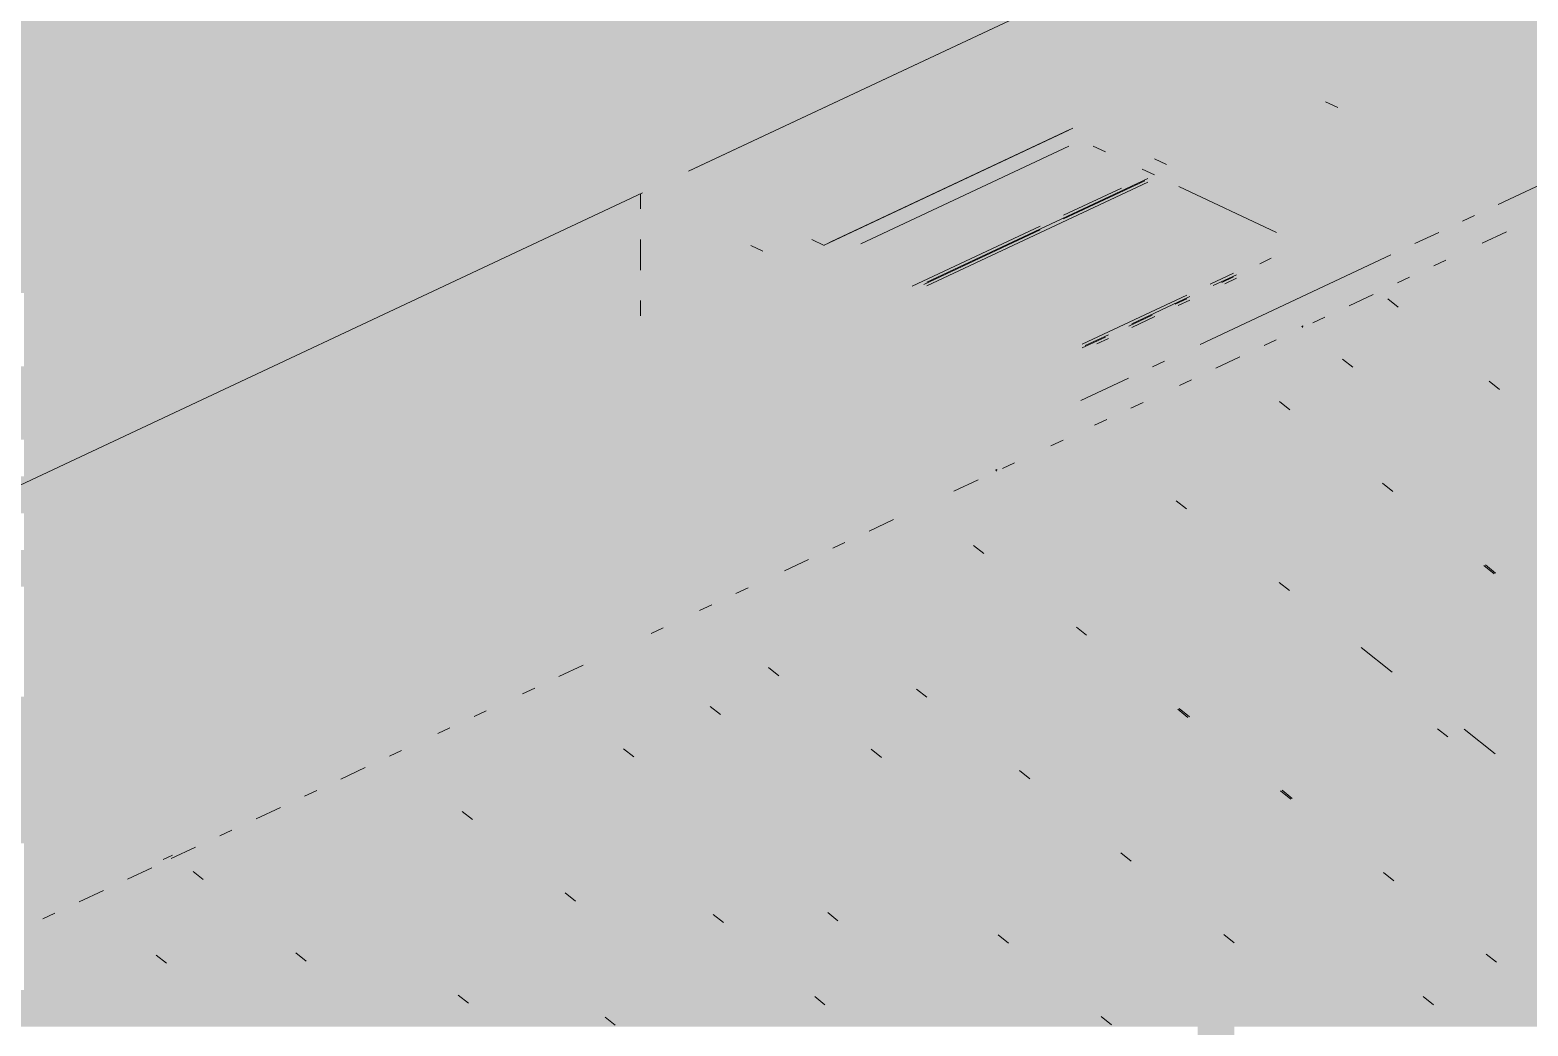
# Paper-space layout '03 3D Building and Roof' of a CAD drawing. Header units: millimetres. Extents: x 5 to 415, y 5 to 292.
# Drawn here: x 217.35 to 224.16, y 240.5 to 245.03 of the extents above; entities that cross this region are included whole.
import ezdxf

# ---------------------------------------------------------------- set-up
doc = ezdxf.new("R2010")
doc.units = ezdxf.units.MM
doc.layers.add('EXISTING', color=7, linetype='Continuous')
doc.layers.add('IMAGES', color=7, linetype='Continuous')

# ---------------------------------------------------------------- blocks, each defined once
blk = doc.blocks.new('SHEET_03')
at = {"layer": 'EXISTING', "color": 250, "lineweight": 9}
for p, q in [((220.3435, 244.3864), (222.0771, 245.2003)), ((220.3471, 244.3881), (222.0906, 245.2066)), ((223.2384, 244.702), (223.2939, 244.676)), ((220.9603, 244.0515), (222.0715, 244.5732)), ((222.0906, 244.5822), (220.9811, 244.0613)), ((222.0771, 244.5759), (220.9936, 244.0672)), ((222.0715, 244.5004), (221.127, 244.0569)), ((222.2382, 244.4743), (222.1827, 244.5004)), ((222.4605, 244.4428), (222.516, 244.4167)), ((221.4268, 243.8826), (222.4307, 244.3539)), ((221.4268, 243.8659), (222.4307, 244.3372)), ((222.0475, 244.1699), (222.4174, 244.3435)), ((222.4605, 244.37), (222.4049, 244.3961)), ((224.0232, 244.2358), (224.2941, 244.3629)), ((199.3714, 234.5406), (220.1357, 244.2889)), ((220.1268, 244.2847), (220.1268, 244.2153)), ((222.3117, 244.3105), (222.0475, 244.1865)), ((223.0161, 244.1091), (222.5716, 244.3178)), ((221.9418, 244.1369), (221.3606, 243.864)), ((223.8607, 244.1595), (223.9149, 244.1849)), ((220.1268, 244.0765), (220.1268, 243.9378)), ((220.9603, 244.0499), (220.9047, 244.076)), ((221.4135, 243.8722), (221.9418, 244.1202)), ((223.644, 244.0577), (223.7523, 244.1086)), ((223.9503, 244.0599), (224.0604, 244.1115)), ((220.6269, 244.0499), (220.6824, 244.0238)), ((222.6688, 243.5999), (223.5356, 244.0069)), ((222.939, 243.9664), (222.9918, 243.9912)), ((222.8199, 243.9231), (222.7143, 243.8735)), ((223.7302, 243.9565), (223.7852, 243.9823)), ((222.7276, 243.8672), (222.8333, 243.9168)), ((222.7671, 243.8816), (222.8199, 243.9064)), ((222.7804, 243.8754), (222.8333, 243.9002)), ((223.565, 243.879), (223.6201, 243.9048)), ((220.1268, 243.799), (220.1268, 243.7296)), ((222.6086, 243.8239), (222.1331, 243.6006)), ((222.3578, 243.6936), (222.6219, 243.8176)), ((222.5558, 243.7824), (222.6086, 243.8072)), ((222.5691, 243.7762), (222.6219, 243.801)), ((223.3449, 243.7756), (223.455, 243.8273)), ((223.5684, 243.7698), (223.5217, 243.8068)), ((222.3444, 243.6832), (222.4501, 243.7328)), ((222.3578, 243.6769), (222.4634, 243.7265)), ((223.1798, 243.6981), (223.2348, 243.7239)), ((223.1289, 243.6814), (223.1356, 243.6846)), ((223.1356, 243.6846), (223.1339, 243.6773)), ((222.1331, 243.584), (222.2388, 243.6336)), ((222.1464, 243.5944), (222.2521, 243.644)), ((222.1993, 243.6025), (222.2521, 243.6273)), ((222.9596, 243.5948), (223.0147, 243.6206)), ((222.4522, 243.4982), (222.5063, 243.5236)), ((222.7395, 243.4914), (222.8495, 243.5431)), ((223.3158, 243.5331), (223.3625, 243.4961)), ((222.1271, 243.3456), (222.3438, 243.4473)), ((222.5744, 243.4139), (222.6294, 243.4397)), ((223.9823, 243.433), (224.029, 243.3959)), ((222.3542, 243.3105), (222.4092, 243.3364)), ((223.0765, 243.3028), (223.0298, 243.3399)), ((222.1891, 243.233), (222.2441, 243.2588)), ((221.9906, 243.1398), (222.0457, 243.1657)), ((221.7705, 243.0365), (221.8255, 243.0623)), ((221.5503, 242.9331), (221.6604, 242.9848)), ((221.738, 243.0284), (221.7446, 243.0316)), ((221.7446, 243.0316), (221.743, 243.0243)), ((223.5438, 242.932), (223.4971, 242.9691)), ((222.6065, 242.8527), (222.5598, 242.8898)), ((221.1651, 242.7523), (221.2751, 242.8039)), ((220.9999, 242.6747), (221.055, 242.7006)), ((221.6856, 242.6498), (221.6389, 242.6868)), ((220.7798, 242.5714), (220.8899, 242.6231)), ((223.9576, 242.5953), (224.0043, 242.5582)), ((224.011, 242.5613), (223.9643, 242.5984)), ((220.5596, 242.468), (220.6147, 242.4939)), ((223.0738, 242.482), (223.027, 242.519)), ((220.3945, 242.3905), (220.4496, 242.4164)), ((220.1744, 242.2872), (220.2294, 242.313)), ((222.1528, 242.279), (222.1061, 242.3161)), ((223.541, 242.1112), (223.4008, 242.2225)), ((219.7558, 242.0906), (219.8658, 242.1423)), ((220.7074, 242.1315), (220.7542, 242.0945)), ((219.5906, 242.0131), (219.6457, 242.039)), ((221.4273, 241.9974), (221.3806, 242.0345)), ((220.49, 241.9181), (220.4433, 241.9552)), ((219.3705, 241.9098), (219.4255, 241.9356)), ((222.5667, 241.9422), (222.6134, 241.9052)), ((222.6201, 241.9083), (222.5733, 241.9454)), ((219.2054, 241.8322), (219.2604, 241.8581)), ((223.7463, 241.8536), (223.7931, 241.8165)), ((224.0082, 241.7405), (223.8681, 241.8517)), ((218.9852, 241.7289), (219.0403, 241.7547)), ((220.0954, 241.7262), (220.0487, 241.7633)), ((221.1747, 241.7608), (221.2214, 241.7237)), ((218.7651, 241.6255), (218.8751, 241.6772)), ((221.8945, 241.6267), (221.8478, 241.6638)), ((218.6, 241.548), (218.655, 241.5739)), ((223.0339, 241.5715), (223.0806, 241.5344)), ((223.0873, 241.5376), (223.0406, 241.5746)), ((218.3798, 241.4447), (218.4899, 241.4963)), ((219.3165, 241.4785), (219.3632, 241.4415)), ((218.2147, 241.3671), (218.2697, 241.393)), ((217.9581, 241.2605), (217.9998, 241.2801)), ((217.9945, 241.2638), (218.1046, 241.3155)), ((222.3084, 241.2899), (222.3551, 241.2528)), ((217.7961, 241.1706), (217.9062, 241.2223)), ((218.1399, 241.1688), (218.0932, 241.2059)), ((223.5012, 241.2008), (223.5479, 241.1637)), ((217.5759, 241.0673), (217.686, 241.1189)), ((219.7837, 241.1078), (219.8304, 241.0707)), ((217.4108, 240.9897), (217.4659, 241.0156)), ((220.5036, 240.9737), (220.4569, 241.0108)), ((220.9765, 241.0187), (221.0232, 240.9816)), ((221.7983, 240.88), (221.7516, 240.9171)), ((222.7756, 240.9192), (222.8224, 240.8821)), ((217.9255, 240.8255), (217.9723, 240.7885)), ((218.6072, 240.7981), (218.5605, 240.8352)), ((223.9684, 240.83), (224.0151, 240.793)), ((219.3452, 240.6069), (219.2985, 240.644)), ((220.9174, 240.6369), (220.9642, 240.5998)), ((223.7291, 240.5997), (223.6824, 240.6368)), ((220.0117, 240.5067), (219.965, 240.5438)), ((222.2656, 240.5093), (222.2188, 240.5464))]:
    blk.add_line(p, q, dxfattribs=at)
at = {"layer": 'IMAGES', "color": 7}
for points in [[(224.1576, 245), (224.3242, 245), (224.1576, 245.8333), (224.3242, 245.8333)], [(223.991, 245), (224.1576, 245), (223.991, 245.6667), (224.1576, 245.6667)], [(221.9913, 245), (222.158, 245), (221.9913, 245.3333), (222.158, 245.3333)], [(161.1693, 245), (220.1583, 245), (161.1693, 245.1667), (220.1583, 245.1667)], [(220.1583, 245), (220.325, 245), (220.1583, 245.1667), (220.325, 245.1667)], [(220.325, 245), (220.6582, 245), (220.325, 245.1667), (220.6582, 245.1667)], [(220.6582, 245), (220.8249, 245), (220.6582, 245.1667), (220.8249, 245.1667)], [(220.8249, 245), (220.9915, 245), (220.8249, 245.1667), (220.9915, 245.1667)], [(220.9915, 245), (221.1581, 245), (220.9915, 245.1667), (221.1581, 245.1667)], [(221.1581, 245), (221.4914, 245), (221.1581, 245.1667), (221.4914, 245.1667)], [(221.4914, 245), (221.8247, 245), (221.4914, 245.1667), (221.8247, 245.1667)], [(221.8247, 245), (221.9913, 245), (221.8247, 245.1667), (221.9913, 245.1667)], [(222.158, 245), (222.3246, 245), (222.158, 245.1667), (222.3246, 245.1667)], [(222.3246, 245), (222.4912, 245), (222.3246, 245.1667), (222.4912, 245.1667)], [(222.4912, 245), (222.8245, 245), (222.4912, 245.1667), (222.8245, 245.1667)], [(222.8245, 245), (222.9911, 245), (222.8245, 245.1667), (222.9911, 245.1667)], [(222.9911, 245), (223.3244, 245), (222.9911, 245.1667), (223.3244, 245.1667)], [(223.3244, 245), (223.991, 245), (223.3244, 245.1667), (223.991, 245.1667)], [(161.5026, 244.8333), (219.9917, 244.8333), (161.5026, 245), (219.9917, 245)], [(219.9917, 244.8333), (220.1583, 244.8333), (219.9917, 245), (220.1583, 245)], [(220.1583, 244.6667), (220.325, 244.6667), (220.1583, 245), (220.325, 245)], [(220.325, 244.8333), (220.9915, 244.8333), (220.325, 245), (220.9915, 245)], [(220.9915, 244.8333), (221.3248, 244.8333), (220.9915, 245), (221.3248, 245)], [(221.3248, 244.8333), (221.4914, 244.8333), (221.3248, 245), (221.4914, 245)], [(221.4914, 244.8333), (221.8247, 244.8333), (221.4914, 245), (221.8247, 245)], [(221.8247, 244.8333), (221.9913, 244.8333), (221.8247, 245), (221.9913, 245)], [(221.9913, 244.6667), (222.158, 244.6667), (221.9913, 245), (222.158, 245)], [(222.158, 244.8333), (222.3246, 244.8333), (222.158, 245), (222.3246, 245)], [(222.3246, 244.8333), (222.4912, 244.8333), (222.3246, 245), (222.4912, 245)], [(222.4912, 244.8333), (222.6579, 244.8333), (222.4912, 245), (222.6579, 245)], [(222.6579, 244.8333), (222.8245, 244.8333), (222.6579, 245), (222.8245, 245)], [(222.8245, 244.8333), (222.9911, 244.8333), (222.8245, 245), (222.9911, 245)], [(222.9911, 244.8333), (223.3244, 244.8333), (222.9911, 245), (223.3244, 245)], [(223.3244, 244.8333), (223.491, 244.8333), (223.3244, 245), (223.491, 245)], [(223.491, 244.8333), (223.6577, 244.8333), (223.491, 245), (223.6577, 245)], [(223.6577, 244.8333), (224.1576, 244.8333), (223.6577, 245), (224.1576, 245)], [(224.1576, 244.8333), (224.3242, 244.8333), (224.1576, 245), (224.3242, 245)], [(161.8359, 244.6667), (219.9917, 244.6667), (161.8359, 244.8333), (219.9917, 244.8333)], [(219.9917, 244.6667), (220.1583, 244.6667), (219.9917, 244.8333), (220.1583, 244.8333)], [(220.325, 244.6667), (220.6582, 244.6667), (220.325, 244.8333), (220.6582, 244.8333)], [(220.6582, 244.6667), (220.8249, 244.6667), (220.6582, 244.8333), (220.8249, 244.8333)], [(220.8249, 244.6667), (220.9915, 244.6667), (220.8249, 244.8333), (220.9915, 244.8333)], [(220.9915, 244.6667), (221.1581, 244.6667), (220.9915, 244.8333), (221.1581, 244.8333)], [(221.1581, 244.6667), (221.4914, 244.6667), (221.1581, 244.8333), (221.4914, 244.8333)], [(221.4914, 244.6667), (221.6581, 244.6667), (221.4914, 244.8333), (221.6581, 244.8333)], [(221.6581, 244.6667), (221.8247, 244.6667), (221.6581, 244.8333), (221.8247, 244.8333)], [(221.8247, 244.6667), (221.9913, 244.6667), (221.8247, 244.8333), (221.9913, 244.8333)], [(222.158, 244.6667), (222.8245, 244.6667), (222.158, 244.8333), (222.8245, 244.8333)], [(222.8245, 244.6667), (222.9911, 244.6667), (222.8245, 244.8333), (222.9911, 244.8333)], [(222.9911, 244.6667), (223.6577, 244.6667), (222.9911, 244.8333), (223.6577, 244.8333)], [(223.6577, 244.6667), (223.8243, 244.6667), (223.6577, 244.8333), (223.8243, 244.8333)], [(223.8243, 244.6667), (223.991, 244.6667), (223.8243, 244.8333), (223.991, 244.8333)], [(223.991, 244.5), (224.1576, 244.5), (223.991, 244.8333), (224.1576, 244.8333)], [(224.1576, 244.3333), (224.3242, 244.3333), (224.1576, 244.8333), (224.3242, 244.8333)], [(162.1692, 244.5), (219.4918, 244.5), (162.1692, 244.6667), (219.4918, 244.6667)], [(219.4918, 244.5), (219.6584, 244.5), (219.4918, 244.6667), (219.6584, 244.6667)], [(219.6584, 244.5), (219.8251, 244.5), (219.6584, 244.6667), (219.8251, 244.6667)], [(219.8251, 244.5), (219.9917, 244.5), (219.8251, 244.6667), (219.9917, 244.6667)], [(219.9917, 244.5), (220.1583, 244.5), (219.9917, 244.6667), (220.1583, 244.6667)], [(220.1583, 244.5), (220.325, 244.5), (220.1583, 244.6667), (220.325, 244.6667)], [(220.325, 244.5), (220.4916, 244.5), (220.325, 244.6667), (220.4916, 244.6667)], [(220.4916, 244.5), (220.6582, 244.5), (220.4916, 244.6667), (220.6582, 244.6667)], [(220.6582, 244.5), (220.8249, 244.5), (220.6582, 244.6667), (220.8249, 244.6667)], [(220.8249, 244.5), (221.1581, 244.5), (220.8249, 244.6667), (221.1581, 244.6667)], [(221.1581, 244.5), (221.3248, 244.5), (221.1581, 244.6667), (221.3248, 244.6667)], [(221.3248, 244.5), (221.8247, 244.5), (221.3248, 244.6667), (221.8247, 244.6667)], [(221.8247, 244.5), (221.9913, 244.5), (221.8247, 244.6667), (221.9913, 244.6667)], [(221.9913, 244.5), (222.158, 244.5), (221.9913, 244.6667), (222.158, 244.6667)], [(222.158, 244.5), (222.3246, 244.5), (222.158, 244.6667), (222.3246, 244.6667)], [(222.3246, 244.5), (223.1578, 244.5), (222.3246, 244.6667), (223.1578, 244.6667)], [(223.1578, 244.5), (223.491, 244.5), (223.1578, 244.6667), (223.491, 244.6667)], [(223.491, 244.5), (223.6577, 244.5), (223.491, 244.6667), (223.6577, 244.6667)], [(223.6577, 244.3333), (223.8243, 244.3333), (223.6577, 244.6667), (223.8243, 244.6667)], [(223.8243, 244.5), (223.991, 244.5), (223.8243, 244.6667), (223.991, 244.6667)], [(162.6691, 244.3333), (218.9919, 244.3333), (162.6691, 244.5), (218.9919, 244.5)], [(218.9919, 244.3333), (219.1585, 244.3333), (218.9919, 244.5), (219.1585, 244.5)], [(219.1585, 244.3333), (219.3252, 244.3333), (219.1585, 244.5), (219.3252, 244.5)], [(219.3252, 244.3333), (219.4918, 244.3333), (219.3252, 244.5), (219.4918, 244.5)], [(219.4918, 244.3333), (219.6584, 244.3333), (219.4918, 244.5), (219.6584, 244.5)], [(219.6584, 244.3333), (219.9917, 244.3333), (219.6584, 244.5), (219.9917, 244.5)], [(219.9917, 244.3333), (220.325, 244.3333), (219.9917, 244.5), (220.325, 244.5)], [(220.325, 244.3333), (220.4916, 244.3333), (220.325, 244.5), (220.4916, 244.5)], [(220.4916, 244.3333), (220.8249, 244.3333), (220.4916, 244.5), (220.8249, 244.5)], [(220.8249, 244.3333), (221.4914, 244.3333), (220.8249, 244.5), (221.4914, 244.5)], [(221.4914, 244.3333), (221.6581, 244.3333), (221.4914, 244.5), (221.6581, 244.5)], [(221.6581, 244.3333), (221.8247, 244.3333), (221.6581, 244.5), (221.8247, 244.5)], [(221.8247, 244.3333), (222.3246, 244.3333), (221.8247, 244.5), (222.3246, 244.5)], [(222.3246, 244.3333), (222.4912, 244.3333), (222.3246, 244.5), (222.4912, 244.5)], [(222.4912, 244.3333), (222.6579, 244.3333), (222.4912, 244.5), (222.6579, 244.5)], [(222.6579, 244.3333), (223.491, 244.3333), (222.6579, 244.5), (223.491, 244.5)], [(223.491, 244.3333), (223.6577, 244.3333), (223.491, 244.5), (223.6577, 244.5)], [(223.8243, 244.3333), (223.991, 244.3333), (223.8243, 244.5), (223.991, 244.5)], [(223.991, 244.3333), (224.1576, 244.3333), (223.991, 244.5), (224.1576, 244.5)], [(163.0023, 244.1667), (218.6586, 244.1667), (163.0023, 244.3333), (218.6586, 244.3333)], [(218.6586, 244.1667), (218.8253, 244.1667), (218.6586, 244.3333), (218.8253, 244.3333)], [(218.8253, 244.1667), (218.9919, 244.1667), (218.8253, 244.3333), (218.9919, 244.3333)], [(218.9919, 244.1667), (219.3252, 244.1667), (218.9919, 244.3333), (219.3252, 244.3333)], [(219.3252, 244.1667), (219.6584, 244.1667), (219.3252, 244.3333), (219.6584, 244.3333)], [(219.6584, 244.1667), (219.8251, 244.1667), (219.6584, 244.3333), (219.8251, 244.3333)], [(219.8251, 244.1667), (219.9917, 244.1667), (219.8251, 244.3333), (219.9917, 244.3333)], [(219.9917, 244.1667), (220.1583, 244.1667), (219.9917, 244.3333), (220.1583, 244.3333)], [(220.1583, 244.1667), (220.325, 244.1667), (220.1583, 244.3333), (220.325, 244.3333)], [(220.325, 244.1667), (220.6582, 244.1667), (220.325, 244.3333), (220.6582, 244.3333)], [(220.6582, 244.1667), (220.8249, 244.1667), (220.6582, 244.3333), (220.8249, 244.3333)], [(220.8249, 244.1667), (221.1581, 244.1667), (220.8249, 244.3333), (221.1581, 244.3333)], [(221.1581, 244.1667), (221.3248, 244.1667), (221.1581, 244.3333), (221.3248, 244.3333)], [(221.3248, 244.1667), (221.4914, 244.1667), (221.3248, 244.3333), (221.4914, 244.3333)], [(221.4914, 244.1667), (221.6581, 244.1667), (221.4914, 244.3333), (221.6581, 244.3333)], [(221.6581, 244.1667), (222.6579, 244.1667), (221.6581, 244.3333), (222.6579, 244.3333)], [(222.6579, 244.1667), (222.8245, 244.1667), (222.6579, 244.3333), (222.8245, 244.3333)], [(222.8245, 244.1667), (222.9911, 244.1667), (222.8245, 244.3333), (222.9911, 244.3333)], [(222.9911, 244.1667), (223.8243, 244.1667), (222.9911, 244.3333), (223.8243, 244.3333)], [(223.8243, 244.1667), (223.991, 244.1667), (223.8243, 244.3333), (223.991, 244.3333)], [(223.991, 244.1667), (224.1576, 244.1667), (223.991, 244.3333), (224.1576, 244.3333)], [(224.1576, 244.1667), (224.3242, 244.1667), (224.1576, 244.3333), (224.3242, 244.3333)], [(163.169, 244), (218.492, 244), (163.169, 244.1667), (218.492, 244.1667)], [(218.492, 244), (218.6586, 244), (218.492, 244.1667), (218.6586, 244.1667)], [(218.6586, 244), (218.8253, 244), (218.6586, 244.1667), (218.8253, 244.1667)], [(218.8253, 244), (219.4918, 244), (218.8253, 244.1667), (219.4918, 244.1667)], [(219.4918, 244), (219.6584, 244), (219.4918, 244.1667), (219.6584, 244.1667)], [(219.6584, 244), (219.9917, 244), (219.6584, 244.1667), (219.9917, 244.1667)], [(219.9917, 244), (220.1583, 244), (219.9917, 244.1667), (220.1583, 244.1667)], [(220.1583, 244), (220.4916, 244), (220.1583, 244.1667), (220.4916, 244.1667)], [(220.4916, 244), (220.6582, 244), (220.4916, 244.1667), (220.6582, 244.1667)], [(220.6582, 244), (220.8249, 244), (220.6582, 244.1667), (220.8249, 244.1667)], [(220.8249, 244), (220.9915, 244), (220.8249, 244.1667), (220.9915, 244.1667)], [(220.9915, 244), (221.1581, 244), (220.9915, 244.1667), (221.1581, 244.1667)], [(221.1581, 244), (222.9911, 244), (221.1581, 244.1667), (222.9911, 244.1667)], [(222.9911, 244), (223.1578, 244), (222.9911, 244.1667), (223.1578, 244.1667)], [(223.1578, 244), (223.3244, 244), (223.1578, 244.1667), (223.3244, 244.1667)], [(223.3244, 244), (223.491, 244), (223.3244, 244.1667), (223.491, 244.1667)], [(223.491, 244), (223.6577, 244), (223.491, 244.1667), (223.6577, 244.1667)], [(223.6577, 244), (223.8243, 244), (223.6577, 244.1667), (223.8243, 244.1667)], [(223.8243, 244), (223.991, 244), (223.8243, 244.1667), (223.991, 244.1667)], [(223.991, 244), (224.1576, 244), (223.991, 244.1667), (224.1576, 244.1667)], [(224.1576, 244), (224.8241, 244), (224.1576, 244.1667), (224.8241, 244.1667)], [(163.6689, 243.8333), (218.1587, 243.8333), (163.6689, 244), (218.1587, 244)], [(218.1587, 243.8333), (218.3253, 243.8333), (218.1587, 244), (218.3253, 244)], [(218.3253, 243.8333), (218.492, 243.8333), (218.3253, 244), (218.492, 244)], [(218.492, 243.8333), (219.1585, 243.8333), (218.492, 244), (219.1585, 244)], [(219.1585, 243.8333), (219.3252, 243.8333), (219.1585, 244), (219.3252, 244)], [(219.3252, 243.8333), (219.4918, 243.8333), (219.3252, 244), (219.4918, 244)], [(219.4918, 243.8333), (219.6584, 243.8333), (219.4918, 244), (219.6584, 244)], [(219.6584, 243.8333), (219.8251, 243.8333), (219.6584, 244), (219.8251, 244)], [(219.8251, 243.8333), (219.9917, 243.8333), (219.8251, 244), (219.9917, 244)], [(219.9917, 243.6667), (220.1583, 243.6667), (219.9917, 244), (220.1583, 244)], [(220.1583, 243.6667), (220.325, 243.6667), (220.1583, 244), (220.325, 244)], [(220.325, 243.8333), (220.6582, 243.8333), (220.325, 244), (220.6582, 244)], [(220.6582, 243.8333), (220.8249, 243.8333), (220.6582, 244), (220.8249, 244)], [(220.8249, 243.8333), (220.9915, 243.8333), (220.8249, 244), (220.9915, 244)], [(220.9915, 243.8333), (221.1581, 243.8333), (220.9915, 244), (221.1581, 244)], [(221.1581, 243.8333), (221.3248, 243.8333), (221.1581, 244), (221.3248, 244)], [(221.3248, 243.8333), (222.8245, 243.8333), (221.3248, 244), (222.8245, 244)], [(222.8245, 243.8333), (222.9911, 243.8333), (222.8245, 244), (222.9911, 244)], [(222.9911, 243.8333), (223.3244, 243.8333), (222.9911, 244), (223.3244, 244)], [(223.3244, 243.8333), (223.491, 243.8333), (223.3244, 244), (223.491, 244)], [(223.491, 243.8333), (223.6577, 243.8333), (223.491, 244), (223.6577, 244)], [(223.6577, 243.8333), (223.8243, 243.8333), (223.6577, 244), (223.8243, 244)], [(223.8243, 243.8333), (224.3242, 243.8333), (223.8243, 244), (224.3242, 244)], [(217.3255, 243.6667), (217.4922, 243.6667), (217.3255, 243.8333), (217.4922, 243.8333)], [(217.4922, 243.6667), (217.8254, 243.6667), (217.4922, 243.8333), (217.8254, 243.8333)], [(217.8254, 243.6667), (217.9921, 243.6667), (217.8254, 243.8333), (217.9921, 243.8333)], [(217.9921, 243.6667), (218.1587, 243.6667), (217.9921, 243.8333), (218.1587, 243.8333)], [(218.1587, 243.6667), (218.492, 243.6667), (218.1587, 243.8333), (218.492, 243.8333)], [(218.492, 243.6667), (218.6586, 243.6667), (218.492, 243.8333), (218.6586, 243.8333)], [(218.6586, 243.6667), (218.8253, 243.6667), (218.6586, 243.8333), (218.8253, 243.8333)], [(218.8253, 243.6667), (218.9919, 243.6667), (218.8253, 243.8333), (218.9919, 243.8333)], [(218.9919, 243.6667), (219.3252, 243.6667), (218.9919, 243.8333), (219.3252, 243.8333)], [(219.3252, 243.6667), (219.6584, 243.6667), (219.3252, 243.8333), (219.6584, 243.8333)], [(219.6584, 243.6667), (219.8251, 243.6667), (219.6584, 243.8333), (219.8251, 243.8333)], [(219.8251, 243.6667), (219.9917, 243.6667), (219.8251, 243.8333), (219.9917, 243.8333)], [(220.325, 243.6667), (220.8249, 243.6667), (220.325, 243.8333), (220.8249, 243.8333)], [(220.8249, 243.6667), (220.9915, 243.6667), (220.8249, 243.8333), (220.9915, 243.8333)], [(220.9915, 243.6667), (221.1581, 243.6667), (220.9915, 243.8333), (221.1581, 243.8333)], [(221.1581, 243.5), (221.3248, 243.5), (221.1581, 243.8333), (221.3248, 243.8333)], [(221.3248, 243.5), (221.4914, 243.5), (221.3248, 243.8333), (221.4914, 243.8333)], [(221.4914, 243.6667), (221.6581, 243.6667), (221.4914, 243.8333), (221.6581, 243.8333)], [(221.6581, 243.6667), (221.8247, 243.6667), (221.6581, 243.8333), (221.8247, 243.8333)], [(221.8247, 243.6667), (222.6579, 243.6667), (221.8247, 243.8333), (222.6579, 243.8333)], [(222.6579, 243.6667), (222.9911, 243.6667), (222.6579, 243.8333), (222.9911, 243.8333)], [(222.9911, 243.6667), (223.1578, 243.6667), (222.9911, 243.8333), (223.1578, 243.8333)], [(223.1578, 243.6667), (225.324, 243.6667), (223.1578, 243.8333), (225.324, 243.8333)], [(217.3255, 243.5), (217.6588, 243.5), (217.3255, 243.6667), (217.6588, 243.6667)], [(217.6588, 243.5), (217.8254, 243.5), (217.6588, 243.6667), (217.8254, 243.6667)], [(217.8254, 243.5), (218.1587, 243.5), (217.8254, 243.6667), (218.1587, 243.6667)], [(218.1587, 243.5), (218.3253, 243.5), (218.1587, 243.6667), (218.3253, 243.6667)], [(218.3253, 243.5), (218.492, 243.5), (218.3253, 243.6667), (218.492, 243.6667)], [(218.492, 243.5), (218.6586, 243.5), (218.492, 243.6667), (218.6586, 243.6667)], [(218.6586, 243.5), (218.9919, 243.5), (218.6586, 243.6667), (218.9919, 243.6667)], [(218.9919, 243.5), (219.1585, 243.5), (218.9919, 243.6667), (219.1585, 243.6667)], [(219.1585, 243.5), (219.6584, 243.5), (219.1585, 243.6667), (219.6584, 243.6667)], [(219.6584, 243.5), (220.1583, 243.5), (219.6584, 243.6667), (220.1583, 243.6667)], [(220.1583, 243.5), (220.325, 243.5), (220.1583, 243.6667), (220.325, 243.6667)], [(220.325, 243.5), (221.1581, 243.5), (220.325, 243.6667), (221.1581, 243.6667)], [(221.4914, 243.5), (221.6581, 243.5), (221.4914, 243.6667), (221.6581, 243.6667)], [(221.6581, 243.3333), (221.8247, 243.3333), (221.6581, 243.6667), (221.8247, 243.6667)], [(221.8247, 243.5), (221.9913, 243.5), (221.8247, 243.6667), (221.9913, 243.6667)], [(221.9913, 243.5), (222.3246, 243.5), (221.9913, 243.6667), (222.3246, 243.6667)], [(222.3246, 243.5), (222.4912, 243.5), (222.3246, 243.6667), (222.4912, 243.6667)], [(222.4912, 243.5), (222.6579, 243.5), (222.4912, 243.6667), (222.6579, 243.6667)], [(222.6579, 243.5), (222.8245, 243.5), (222.6579, 243.6667), (222.8245, 243.6667)], [(222.8245, 243.5), (222.9911, 243.5), (222.8245, 243.6667), (222.9911, 243.6667)], [(222.9911, 243.5), (224.8241, 243.5), (222.9911, 243.6667), (224.8241, 243.6667)], [(217.1589, 243.3333), (217.4922, 243.3333), (217.1589, 243.5), (217.4922, 243.5)], [(217.4922, 243.3333), (217.8254, 243.3333), (217.4922, 243.5), (217.8254, 243.5)], [(217.8254, 243.3333), (217.9921, 243.3333), (217.8254, 243.5), (217.9921, 243.5)], [(217.9921, 243.3333), (218.1587, 243.3333), (217.9921, 243.5), (218.1587, 243.5)], [(218.1587, 243.1667), (218.3253, 243.1667), (218.1587, 243.5), (218.3253, 243.5)], [(218.3253, 243.3333), (218.492, 243.3333), (218.3253, 243.5), (218.492, 243.5)], [(218.492, 243.3333), (218.6586, 243.3333), (218.492, 243.5), (218.6586, 243.5)], [(218.6586, 243.3333), (218.8253, 243.3333), (218.6586, 243.5), (218.8253, 243.5)], [(218.8253, 243.3333), (219.1585, 243.3333), (218.8253, 243.5), (219.1585, 243.5)], [(219.1585, 243.3333), (219.4918, 243.3333), (219.1585, 243.5), (219.4918, 243.5)], [(219.4918, 243.3333), (219.6584, 243.3333), (219.4918, 243.5), (219.6584, 243.5)], [(219.6584, 243.3333), (219.9917, 243.3333), (219.6584, 243.5), (219.9917, 243.5)], [(219.9917, 243.3333), (220.1583, 243.3333), (219.9917, 243.5), (220.1583, 243.5)], [(220.1583, 243.3333), (220.325, 243.3333), (220.1583, 243.5), (220.325, 243.5)], [(220.325, 243.3333), (220.4916, 243.3333), (220.325, 243.5), (220.4916, 243.5)], [(220.4916, 243.3333), (220.6582, 243.3333), (220.4916, 243.5), (220.6582, 243.5)], [(220.6582, 243.3333), (221.4914, 243.3333), (220.6582, 243.5), (221.4914, 243.5)], [(221.4914, 243.3333), (221.6581, 243.3333), (221.4914, 243.5), (221.6581, 243.5)], [(221.8247, 243.3333), (221.9913, 243.3333), (221.8247, 243.5), (221.9913, 243.5)], [(221.9913, 243.3333), (222.158, 243.3333), (221.9913, 243.5), (222.158, 243.5)], [(222.158, 243.3333), (222.3246, 243.3333), (222.158, 243.5), (222.3246, 243.5)], [(222.3246, 243.3333), (222.4912, 243.3333), (222.3246, 243.5), (222.4912, 243.5)], [(222.4912, 243.3333), (222.6579, 243.3333), (222.4912, 243.5), (222.6579, 243.5)], [(222.6579, 243.3333), (223.3244, 243.3333), (222.6579, 243.5), (223.3244, 243.5)], [(223.3244, 243.3333), (223.6577, 243.3333), (223.3244, 243.5), (223.6577, 243.5)], [(223.6577, 243.3333), (226.3239, 243.3333), (223.6577, 243.5), (226.3239, 243.5)], [(216.9923, 243.1667), (217.4922, 243.1667), (216.9923, 243.3333), (217.4922, 243.3333)], [(217.4922, 243.1667), (217.6588, 243.1667), (217.4922, 243.3333), (217.6588, 243.3333)], [(217.6588, 243.1667), (217.8254, 243.1667), (217.6588, 243.3333), (217.8254, 243.3333)], [(217.8254, 243.1667), (217.9921, 243.1667), (217.8254, 243.3333), (217.9921, 243.3333)], [(217.9921, 243.1667), (218.1587, 243.1667), (217.9921, 243.3333), (218.1587, 243.3333)], [(218.3253, 243.1667), (218.492, 243.1667), (218.3253, 243.3333), (218.492, 243.3333)], [(218.492, 243.1667), (218.6586, 243.1667), (218.492, 243.3333), (218.6586, 243.3333)], [(218.6586, 243.1667), (219.1585, 243.1667), (218.6586, 243.3333), (219.1585, 243.3333)], [(219.1585, 243.1667), (219.3252, 243.1667), (219.1585, 243.3333), (219.3252, 243.3333)], [(219.3252, 243.1667), (219.4918, 243.1667), (219.3252, 243.3333), (219.4918, 243.3333)], [(219.4918, 243.1667), (219.6584, 243.1667), (219.4918, 243.3333), (219.6584, 243.3333)], [(219.6584, 243.1667), (219.9917, 243.1667), (219.6584, 243.3333), (219.9917, 243.3333)], [(219.9917, 243.1667), (220.4916, 243.1667), (219.9917, 243.3333), (220.4916, 243.3333)], [(220.4916, 243.1667), (220.6582, 243.1667), (220.4916, 243.3333), (220.6582, 243.3333)], [(220.6582, 243.1667), (220.8249, 243.1667), (220.6582, 243.3333), (220.8249, 243.3333)], [(220.8249, 243.1667), (220.9915, 243.1667), (220.8249, 243.3333), (220.9915, 243.3333)], [(220.9915, 243.1667), (221.1581, 243.1667), (220.9915, 243.3333), (221.1581, 243.3333)], [(221.1581, 243.1667), (221.9913, 243.1667), (221.1581, 243.3333), (221.9913, 243.3333)], [(221.9913, 243.1667), (222.158, 243.1667), (221.9913, 243.3333), (222.158, 243.3333)], [(222.158, 243.1667), (223.991, 243.1667), (222.158, 243.3333), (223.991, 243.3333)], [(223.991, 243.1667), (224.1576, 243.1667), (223.991, 243.3333), (224.1576, 243.3333)], [(224.1576, 243.1667), (225.324, 243.1667), (224.1576, 243.3333), (225.324, 243.3333)], [(217.3255, 243), (217.4922, 243), (217.3255, 243.1667), (217.4922, 243.1667)], [(217.4922, 243), (217.6588, 243), (217.4922, 243.1667), (217.6588, 243.1667)], [(217.6588, 243), (217.9921, 243), (217.6588, 243.1667), (217.9921, 243.1667)], [(217.9921, 243), (218.1587, 243), (217.9921, 243.1667), (218.1587, 243.1667)], [(218.1587, 243), (218.3253, 243), (218.1587, 243.1667), (218.3253, 243.1667)], [(218.3253, 243), (218.6586, 243), (218.3253, 243.1667), (218.6586, 243.1667)], [(218.6586, 243), (218.8253, 243), (218.6586, 243.1667), (218.8253, 243.1667)], [(218.8253, 243), (219.1585, 243), (218.8253, 243.1667), (219.1585, 243.1667)], [(219.1585, 243), (219.3252, 243), (219.1585, 243.1667), (219.3252, 243.1667)], [(219.3252, 243), (220.8249, 243), (219.3252, 243.1667), (220.8249, 243.1667)], [(220.8249, 243), (221.1581, 243), (220.8249, 243.1667), (221.1581, 243.1667)], [(221.1581, 242.8333), (221.3248, 242.8333), (221.1581, 243.1667), (221.3248, 243.1667)], [(221.3248, 243), (221.6581, 243), (221.3248, 243.1667), (221.6581, 243.1667)], [(221.6581, 243), (221.8247, 243), (221.6581, 243.1667), (221.8247, 243.1667)], [(221.8247, 243), (221.9913, 243), (221.8247, 243.1667), (221.9913, 243.1667)], [(221.9913, 243), (222.158, 243), (221.9913, 243.1667), (222.158, 243.1667)], [(222.158, 243), (222.3246, 243), (222.158, 243.1667), (222.3246, 243.1667)], [(222.3246, 243), (223.1578, 243), (222.3246, 243.1667), (223.1578, 243.1667)], [(223.1578, 243), (223.3244, 243), (223.1578, 243.1667), (223.3244, 243.1667)], [(223.3244, 243), (223.8243, 243), (223.3244, 243.1667), (223.8243, 243.1667)], [(223.8243, 243), (223.991, 243), (223.8243, 243.1667), (223.991, 243.1667)], [(223.991, 243), (225.4907, 243), (223.991, 243.1667), (225.4907, 243.1667)], [(217.1589, 242.8333), (217.4922, 242.8333), (217.1589, 243), (217.4922, 243)], [(217.4922, 242.8333), (217.8254, 242.8333), (217.4922, 243), (217.8254, 243)], [(217.8254, 242.6667), (217.9921, 242.6667), (217.8254, 243), (217.9921, 243)], [(217.9921, 242.8333), (218.492, 242.8333), (217.9921, 243), (218.492, 243)], [(218.492, 242.8333), (218.6586, 242.8333), (218.492, 243), (218.6586, 243)], [(218.6586, 242.8333), (218.8253, 242.8333), (218.6586, 243), (218.8253, 243)], [(218.8253, 242.8333), (219.1585, 242.8333), (218.8253, 243), (219.1585, 243)], [(219.1585, 242.8333), (220.8249, 242.8333), (219.1585, 243), (220.8249, 243)], [(220.8249, 242.8333), (221.1581, 242.8333), (220.8249, 243), (221.1581, 243)], [(221.3248, 242.8333), (221.4914, 242.8333), (221.3248, 243), (221.4914, 243)], [(221.4914, 242.8333), (221.6581, 242.8333), (221.4914, 243), (221.6581, 243)], [(221.6581, 242.8333), (222.158, 242.8333), (221.6581, 243), (222.158, 243)], [(222.158, 242.8333), (222.3246, 242.8333), (222.158, 243), (222.3246, 243)], [(222.3246, 242.8333), (222.4912, 242.8333), (222.3246, 243), (222.4912, 243)], [(222.4912, 242.8333), (224.4909, 242.8333), (222.4912, 243), (224.4909, 243)], [(217.3255, 242.6667), (217.6588, 242.6667), (217.3255, 242.8333), (217.6588, 242.8333)], [(217.6588, 242.6667), (217.8254, 242.6667), (217.6588, 242.8333), (217.8254, 242.8333)], [(217.9921, 242.6667), (218.3253, 242.6667), (217.9921, 242.8333), (218.3253, 242.8333)], [(218.3253, 242.6667), (218.492, 242.6667), (218.3253, 242.8333), (218.492, 242.8333)], [(218.492, 242.6667), (218.6586, 242.6667), (218.492, 242.8333), (218.6586, 242.8333)], [(218.6586, 242.6667), (220.4916, 242.6667), (218.6586, 242.8333), (220.4916, 242.8333)], [(220.4916, 242.5), (220.6582, 242.5), (220.4916, 242.8333), (220.6582, 242.8333)], [(220.6582, 242.6667), (220.8249, 242.6667), (220.6582, 242.8333), (220.8249, 242.8333)], [(220.8249, 242.6667), (220.9915, 242.6667), (220.8249, 242.8333), (220.9915, 242.8333)], [(220.9915, 242.6667), (221.3248, 242.6667), (220.9915, 242.8333), (221.3248, 242.8333)], [(221.3248, 242.6667), (221.9913, 242.6667), (221.3248, 242.8333), (221.9913, 242.8333)], [(221.9913, 242.6667), (222.158, 242.6667), (221.9913, 242.8333), (222.158, 242.8333)], [(222.158, 242.6667), (225.8239, 242.6667), (222.158, 242.8333), (225.8239, 242.8333)], [(216.9923, 242.5), (217.4922, 242.5), (216.9923, 242.6667), (217.4922, 242.6667)], [(217.4922, 242.5), (217.6588, 242.5), (217.4922, 242.6667), (217.6588, 242.6667)], [(217.6588, 242.5), (217.8254, 242.5), (217.6588, 242.6667), (217.8254, 242.6667)], [(217.8254, 242.5), (217.9921, 242.5), (217.8254, 242.6667), (217.9921, 242.6667)], [(217.9921, 242.5), (220.325, 242.5), (217.9921, 242.6667), (220.325, 242.6667)], [(220.325, 242.5), (220.4916, 242.5), (220.325, 242.6667), (220.4916, 242.6667)], [(220.6582, 242.5), (220.8249, 242.5), (220.6582, 242.6667), (220.8249, 242.6667)], [(220.8249, 242.5), (220.9915, 242.5), (220.8249, 242.6667), (220.9915, 242.6667)], [(220.9915, 242.5), (222.6579, 242.5), (220.9915, 242.6667), (222.6579, 242.6667)], [(222.6579, 242.5), (222.9911, 242.5), (222.6579, 242.6667), (222.9911, 242.6667)], [(222.9911, 242.5), (224.3242, 242.5), (222.9911, 242.6667), (224.3242, 242.6667)], [(217.3255, 242.1667), (217.4922, 242.1667), (217.3255, 242.5), (217.4922, 242.5)], [(217.4922, 242.1667), (217.6588, 242.1667), (217.4922, 242.5), (217.6588, 242.5)], [(217.6588, 242.3333), (217.8254, 242.3333), (217.6588, 242.5), (217.8254, 242.5)], [(217.8254, 242.3333), (219.9917, 242.3333), (217.8254, 242.5), (219.9917, 242.5)], [(219.9917, 242.3333), (220.325, 242.3333), (219.9917, 242.5), (220.325, 242.5)], [(220.325, 242.3333), (220.4916, 242.3333), (220.325, 242.5), (220.4916, 242.5)], [(220.4916, 242.3333), (220.8249, 242.3333), (220.4916, 242.5), (220.8249, 242.5)], [(220.8249, 242.3333), (221.8247, 242.3333), (220.8249, 242.5), (221.8247, 242.5)], [(221.8247, 242.3333), (221.9913, 242.3333), (221.8247, 242.5), (221.9913, 242.5)], [(221.9913, 242.3333), (222.4912, 242.3333), (221.9913, 242.5), (222.4912, 242.5)], [(222.4912, 242.3333), (222.6579, 242.3333), (222.4912, 242.5), (222.6579, 242.5)], [(222.6579, 242.3333), (223.491, 242.3333), (222.6579, 242.5), (223.491, 242.5)], [(223.491, 242.3333), (223.6577, 242.3333), (223.491, 242.5), (223.6577, 242.5)], [(223.6577, 242.3333), (224.1576, 242.3333), (223.6577, 242.5), (224.1576, 242.5)], [(224.1576, 242.3333), (224.3242, 242.3333), (224.1576, 242.5), (224.3242, 242.5)], [(217.6588, 242.1667), (219.4918, 242.1667), (217.6588, 242.3333), (219.4918, 242.3333)], [(219.4918, 242.1667), (219.8251, 242.1667), (219.4918, 242.3333), (219.8251, 242.3333)], [(219.8251, 242.1667), (219.9917, 242.1667), (219.8251, 242.3333), (219.9917, 242.3333)], [(219.9917, 242.1667), (220.1583, 242.1667), (219.9917, 242.3333), (220.1583, 242.3333)], [(220.1583, 242.1667), (220.325, 242.1667), (220.1583, 242.3333), (220.325, 242.3333)], [(220.325, 242), (220.8249, 242), (220.325, 242.3333), (220.8249, 242.3333)], [(220.8249, 242.1667), (220.9915, 242.1667), (220.8249, 242.3333), (220.9915, 242.3333)], [(220.9915, 242.1667), (221.1581, 242.1667), (220.9915, 242.3333), (221.1581, 242.3333)], [(221.1581, 242.1667), (223.1578, 242.1667), (221.1581, 242.3333), (223.1578, 242.3333)], [(223.1578, 242.1667), (223.3244, 242.1667), (223.1578, 242.3333), (223.3244, 242.3333)], [(223.3244, 242.1667), (224.8241, 242.1667), (223.3244, 242.3333), (224.8241, 242.3333)], [(217.3255, 242), (217.4922, 242), (217.3255, 242.1667), (217.4922, 242.1667)], [(217.4922, 242), (219.3252, 242), (217.4922, 242.1667), (219.3252, 242.1667)], [(219.3252, 242), (219.4918, 242), (219.3252, 242.1667), (219.4918, 242.1667)], [(219.4918, 242), (219.6584, 242), (219.4918, 242.1667), (219.6584, 242.1667)], [(219.6584, 242), (219.8251, 242), (219.6584, 242.1667), (219.8251, 242.1667)], [(219.8251, 242), (219.9917, 242), (219.8251, 242.1667), (219.9917, 242.1667)], [(219.9917, 242), (220.1583, 242), (219.9917, 242.1667), (220.1583, 242.1667)], [(220.1583, 242), (220.325, 242), (220.1583, 242.1667), (220.325, 242.1667)], [(220.8249, 242), (221.3248, 242), (220.8249, 242.1667), (221.3248, 242.1667)], [(221.3248, 242), (222.3246, 242), (221.3248, 242.1667), (222.3246, 242.1667)], [(222.3246, 242), (222.4912, 242), (222.3246, 242.1667), (222.4912, 242.1667)], [(222.4912, 242), (223.3244, 242), (222.4912, 242.1667), (223.3244, 242.1667)], [(223.3244, 242), (223.6577, 242), (223.3244, 242.1667), (223.6577, 242.1667)], [(223.6577, 242), (224.6575, 242), (223.6577, 242.1667), (224.6575, 242.1667)], [(216.8256, 241.8333), (218.8253, 241.8333), (216.8256, 242), (218.8253, 242)], [(218.8253, 241.8333), (218.9919, 241.8333), (218.8253, 242), (218.9919, 242)], [(218.9919, 241.8333), (219.1585, 241.8333), (218.9919, 242), (219.1585, 242)], [(219.1585, 241.8333), (219.3252, 241.8333), (219.1585, 242), (219.3252, 242)], [(219.3252, 241.8333), (219.4918, 241.8333), (219.3252, 242), (219.4918, 242)], [(219.4918, 241.8333), (220.325, 241.8333), (219.4918, 242), (220.325, 242)], [(220.325, 241.8333), (220.4916, 241.8333), (220.325, 242), (220.4916, 242)], [(220.4916, 241.8333), (220.8249, 241.8333), (220.4916, 242), (220.8249, 242)], [(220.8249, 241.8333), (220.9915, 241.8333), (220.8249, 242), (220.9915, 242)], [(220.9915, 241.8333), (221.1581, 241.8333), (220.9915, 242), (221.1581, 242)], [(221.1581, 241.8333), (221.6581, 241.8333), (221.1581, 242), (221.6581, 242)], [(221.6581, 241.8333), (223.491, 241.8333), (221.6581, 242), (223.491, 242)], [(223.491, 241.8333), (223.8243, 241.8333), (223.491, 242), (223.8243, 242)], [(223.8243, 241.8333), (224.6575, 241.8333), (223.8243, 242), (224.6575, 242)], [(216.659, 241.6667), (218.492, 241.6667), (216.659, 241.8333), (218.492, 241.8333)], [(218.492, 241.6667), (218.6586, 241.6667), (218.492, 241.8333), (218.6586, 241.8333)], [(218.6586, 241.6667), (218.8253, 241.6667), (218.6586, 241.8333), (218.8253, 241.8333)], [(218.8253, 241.6667), (218.9919, 241.6667), (218.8253, 241.8333), (218.9919, 241.8333)], [(218.9919, 241.6667), (219.1585, 241.6667), (218.9919, 241.8333), (219.1585, 241.8333)], [(219.1585, 241.6667), (219.3252, 241.6667), (219.1585, 241.8333), (219.3252, 241.8333)], [(219.3252, 241.6667), (220.4916, 241.6667), (219.3252, 241.8333), (220.4916, 241.8333)], [(220.4916, 241.6667), (220.8249, 241.6667), (220.4916, 241.8333), (220.8249, 241.8333)], [(220.8249, 241.6667), (221.3248, 241.6667), (220.8249, 241.8333), (221.3248, 241.8333)], [(221.3248, 241.6667), (221.6581, 241.6667), (221.3248, 241.8333), (221.6581, 241.8333)], [(221.6581, 241.6667), (222.8245, 241.6667), (221.6581, 241.8333), (222.8245, 241.8333)], [(222.8245, 241.6667), (222.9911, 241.6667), (222.8245, 241.8333), (222.9911, 241.8333)], [(222.9911, 241.6667), (223.3244, 241.6667), (222.9911, 241.8333), (223.3244, 241.8333)], [(223.3244, 241.6667), (223.491, 241.6667), (223.3244, 241.8333), (223.491, 241.8333)], [(223.491, 241.6667), (223.8243, 241.6667), (223.491, 241.8333), (223.8243, 241.8333)], [(223.8243, 241.6667), (223.991, 241.6667), (223.8243, 241.8333), (223.991, 241.8333)], [(223.991, 241.6667), (227.157, 241.6667), (223.991, 241.8333), (227.157, 241.8333)], [(216.1591, 241.5), (217.9921, 241.5), (216.1591, 241.6667), (217.9921, 241.6667)], [(217.9921, 241.5), (218.1587, 241.5), (217.9921, 241.6667), (218.1587, 241.6667)], [(218.1587, 241.5), (218.492, 241.5), (218.1587, 241.6667), (218.492, 241.6667)], [(218.492, 241.5), (218.6586, 241.5), (218.492, 241.6667), (218.6586, 241.6667)], [(218.6586, 241.5), (218.8253, 241.5), (218.6586, 241.6667), (218.8253, 241.6667)], [(218.8253, 241.5), (219.6584, 241.5), (218.8253, 241.6667), (219.6584, 241.6667)], [(219.6584, 241.5), (219.8251, 241.5), (219.6584, 241.6667), (219.8251, 241.6667)], [(219.8251, 241.5), (220.6582, 241.5), (219.8251, 241.6667), (220.6582, 241.6667)], [(220.6582, 241.5), (220.8249, 241.5), (220.6582, 241.6667), (220.8249, 241.6667)], [(220.8249, 241.5), (220.9915, 241.5), (220.8249, 241.6667), (220.9915, 241.6667)], [(220.9915, 241.5), (221.3248, 241.5), (220.9915, 241.6667), (221.3248, 241.6667)], [(221.3248, 241.5), (221.4914, 241.5), (221.3248, 241.6667), (221.4914, 241.6667)], [(221.4914, 241.5), (221.6581, 241.5), (221.4914, 241.6667), (221.6581, 241.6667)], [(221.6581, 241.5), (221.8247, 241.5), (221.6581, 241.6667), (221.8247, 241.6667)], [(221.8247, 241.5), (221.9913, 241.5), (221.8247, 241.6667), (221.9913, 241.6667)], [(221.9913, 241.3333), (222.158, 241.3333), (221.9913, 241.6667), (222.158, 241.6667)], [(222.158, 241.5), (223.991, 241.5), (222.158, 241.6667), (223.991, 241.6667)], [(223.991, 241.5), (224.1576, 241.5), (223.991, 241.6667), (224.1576, 241.6667)], [(224.1576, 241.5), (225.6573, 241.5), (224.1576, 241.6667), (225.6573, 241.6667)], [(215.9924, 241.3333), (217.6588, 241.3333), (215.9924, 241.5), (217.6588, 241.5)], [(217.6588, 241.3333), (217.9921, 241.3333), (217.6588, 241.5), (217.9921, 241.5)], [(217.9921, 241.3333), (218.1587, 241.3333), (217.9921, 241.5), (218.1587, 241.5)], [(218.1587, 241.3333), (218.3253, 241.3333), (218.1587, 241.5), (218.3253, 241.5)], [(218.3253, 241.3333), (218.8253, 241.3333), (218.3253, 241.5), (218.8253, 241.5)], [(218.8253, 241.3333), (218.9919, 241.3333), (218.8253, 241.5), (218.9919, 241.5)], [(218.9919, 241.3333), (220.8249, 241.3333), (218.9919, 241.5), (220.8249, 241.5)], [(220.8249, 241.3333), (220.9915, 241.3333), (220.8249, 241.5), (220.9915, 241.5)], [(220.9915, 241.3333), (221.1581, 241.3333), (220.9915, 241.5), (221.1581, 241.5)], [(221.1581, 241.3333), (221.8247, 241.3333), (221.1581, 241.5), (221.8247, 241.5)], [(221.8247, 241.3333), (221.9913, 241.3333), (221.8247, 241.5), (221.9913, 241.5)], [(222.158, 241.3333), (223.1578, 241.3333), (222.158, 241.5), (223.1578, 241.5)], [(223.1578, 241.3333), (223.3244, 241.3333), (223.1578, 241.5), (223.3244, 241.5)], [(223.3244, 241.3333), (223.8243, 241.3333), (223.3244, 241.5), (223.8243, 241.5)], [(223.8243, 241.3333), (223.991, 241.3333), (223.8243, 241.5), (223.991, 241.5)], [(223.991, 241.3333), (224.3242, 241.3333), (223.991, 241.5), (224.3242, 241.5)], [(217.3255, 241.1667), (217.4922, 241.1667), (217.3255, 241.3333), (217.4922, 241.3333)], [(217.4922, 241.1667), (217.6588, 241.1667), (217.4922, 241.3333), (217.6588, 241.3333)], [(217.6588, 241.1667), (217.8254, 241.1667), (217.6588, 241.3333), (217.8254, 241.3333)], [(217.8254, 241.1667), (217.9921, 241.1667), (217.8254, 241.3333), (217.9921, 241.3333)], [(217.9921, 241.1667), (218.1587, 241.1667), (217.9921, 241.3333), (218.1587, 241.3333)], [(218.1587, 241.1667), (219.9917, 241.1667), (218.1587, 241.3333), (219.9917, 241.3333)], [(219.9917, 241.1667), (220.1583, 241.1667), (219.9917, 241.3333), (220.1583, 241.3333)], [(220.1583, 241.1667), (220.9915, 241.1667), (220.1583, 241.3333), (220.9915, 241.3333)], [(220.9915, 241.1667), (221.1581, 241.1667), (220.9915, 241.3333), (221.1581, 241.3333)], [(221.1581, 241.1667), (221.6581, 241.1667), (221.1581, 241.3333), (221.6581, 241.3333)], [(221.6581, 241.1667), (221.8247, 241.1667), (221.6581, 241.3333), (221.8247, 241.3333)], [(221.8247, 241.1667), (222.158, 241.1667), (221.8247, 241.3333), (222.158, 241.3333)], [(222.158, 241.1667), (222.3246, 241.1667), (222.158, 241.3333), (222.3246, 241.3333)], [(222.3246, 241.1667), (224.3242, 241.1667), (222.3246, 241.3333), (224.3242, 241.3333)], [(217.3255, 241), (217.4922, 241), (217.3255, 241.1667), (217.4922, 241.1667)], [(217.4922, 241), (217.6588, 241), (217.4922, 241.1667), (217.6588, 241.1667)], [(217.6588, 241), (217.8254, 241), (217.6588, 241.1667), (217.8254, 241.1667)], [(217.8254, 241), (218.1587, 241), (217.8254, 241.1667), (218.1587, 241.1667)], [(218.1587, 241), (218.3253, 241), (218.1587, 241.1667), (218.3253, 241.1667)], [(218.3253, 241), (219.1585, 241), (218.3253, 241.1667), (219.1585, 241.1667)], [(219.1585, 241), (219.3252, 241), (219.1585, 241.1667), (219.3252, 241.1667)], [(219.3252, 241), (221.3248, 241), (219.3252, 241.1667), (221.3248, 241.1667)], [(221.3248, 241), (221.4914, 241), (221.3248, 241.1667), (221.4914, 241.1667)], [(221.4914, 241), (222.158, 241), (221.4914, 241.1667), (222.158, 241.1667)], [(222.158, 240.8333), (222.3246, 240.8333), (222.158, 241.1667), (222.3246, 241.1667)], [(222.3246, 241), (222.4912, 241), (222.3246, 241.1667), (222.4912, 241.1667)], [(222.4912, 241), (222.6579, 241), (222.4912, 241.1667), (222.6579, 241.1667)], [(222.6579, 241), (223.6577, 241), (222.6579, 241.1667), (223.6577, 241.1667)], [(223.6577, 241), (223.8243, 241), (223.6577, 241.1667), (223.8243, 241.1667)], [(223.8243, 241), (224.4909, 241), (223.8243, 241.1667), (224.4909, 241.1667)], [(217.3255, 240.6667), (217.4922, 240.6667), (217.3255, 241), (217.4922, 241)], [(217.4922, 240.8333), (218.1587, 240.8333), (217.4922, 241), (218.1587, 241)], [(218.1587, 240.8333), (218.492, 240.8333), (218.1587, 241), (218.492, 241)], [(218.492, 240.8333), (219.8251, 240.8333), (218.492, 241), (219.8251, 241)], [(219.8251, 240.8333), (219.9917, 240.8333), (219.8251, 241), (219.9917, 241)], [(219.9917, 240.8333), (221.1581, 240.8333), (219.9917, 241), (221.1581, 241)], [(221.1581, 240.8333), (221.3248, 240.8333), (221.1581, 241), (221.3248, 241)], [(221.3248, 240.8333), (221.4914, 240.8333), (221.3248, 241), (221.4914, 241)], [(221.4914, 240.8333), (221.6581, 240.8333), (221.4914, 241), (221.6581, 241)], [(221.6581, 240.8333), (222.158, 240.8333), (221.6581, 241), (222.158, 241)], [(222.3246, 240.8333), (222.4912, 240.8333), (222.3246, 241), (222.4912, 241)], [(222.4912, 240.8333), (222.8245, 240.8333), (222.4912, 241), (222.8245, 241)], [(222.8245, 240.8333), (224.3242, 240.8333), (222.8245, 241), (224.3242, 241)], [(217.4922, 240.6667), (217.9921, 240.6667), (217.4922, 240.8333), (217.9921, 240.8333)], [(217.9921, 240.6667), (218.1587, 240.6667), (217.9921, 240.8333), (218.1587, 240.8333)], [(218.1587, 240.6667), (218.492, 240.6667), (218.1587, 240.8333), (218.492, 240.8333)], [(218.492, 240.6667), (218.8253, 240.6667), (218.492, 240.8333), (218.8253, 240.8333)], [(218.8253, 240.6667), (219.6584, 240.6667), (218.8253, 240.8333), (219.6584, 240.8333)], [(219.6584, 240.6667), (219.8251, 240.6667), (219.6584, 240.8333), (219.8251, 240.8333)], [(219.8251, 240.6667), (221.6581, 240.6667), (219.8251, 240.8333), (221.6581, 240.8333)], [(221.6581, 240.6667), (221.8247, 240.6667), (221.6581, 240.8333), (221.8247, 240.8333)], [(221.8247, 240.6667), (221.9913, 240.6667), (221.8247, 240.8333), (221.9913, 240.8333)], [(221.9913, 240.6667), (222.6579, 240.6667), (221.9913, 240.8333), (222.6579, 240.8333)], [(222.6579, 240.3333), (222.8245, 240.3333), (222.6579, 240.8333), (222.8245, 240.8333)], [(222.8245, 240.6667), (223.3244, 240.6667), (222.8245, 240.8333), (223.3244, 240.8333)], [(223.3244, 240.6667), (223.491, 240.6667), (223.3244, 240.8333), (223.491, 240.8333)], [(223.491, 240.6667), (224.9908, 240.6667), (223.491, 240.8333), (224.9908, 240.8333)], [(216.659, 240.5), (218.6586, 240.5), (216.659, 240.6667), (218.6586, 240.6667)], [(218.6586, 240.5), (218.8253, 240.5), (218.6586, 240.6667), (218.8253, 240.6667)], [(218.8253, 240.5), (218.9919, 240.5), (218.8253, 240.6667), (218.9919, 240.6667)], [(218.9919, 240.5), (220.325, 240.5), (218.9919, 240.6667), (220.325, 240.6667)], [(220.325, 240.5), (220.4916, 240.5), (220.325, 240.6667), (220.4916, 240.6667)], [(220.4916, 240.5), (221.8247, 240.5), (220.4916, 240.6667), (221.8247, 240.6667)], [(221.8247, 240.5), (222.158, 240.5), (221.8247, 240.6667), (222.158, 240.6667)], [(222.158, 240.5), (222.6579, 240.5), (222.158, 240.6667), (222.6579, 240.6667)], [(222.8245, 240.5), (224.4909, 240.5), (222.8245, 240.6667), (224.4909, 240.6667)]]:
    blk.add_solid(points, dxfattribs=at)

psp = doc.layouts.new('03 3D Building and Roof')

# ---------------------------------------------------------------- block references
psp.add_blockref('SHEET_03', (0, 0))

doc.saveas('drawing.dxf')
